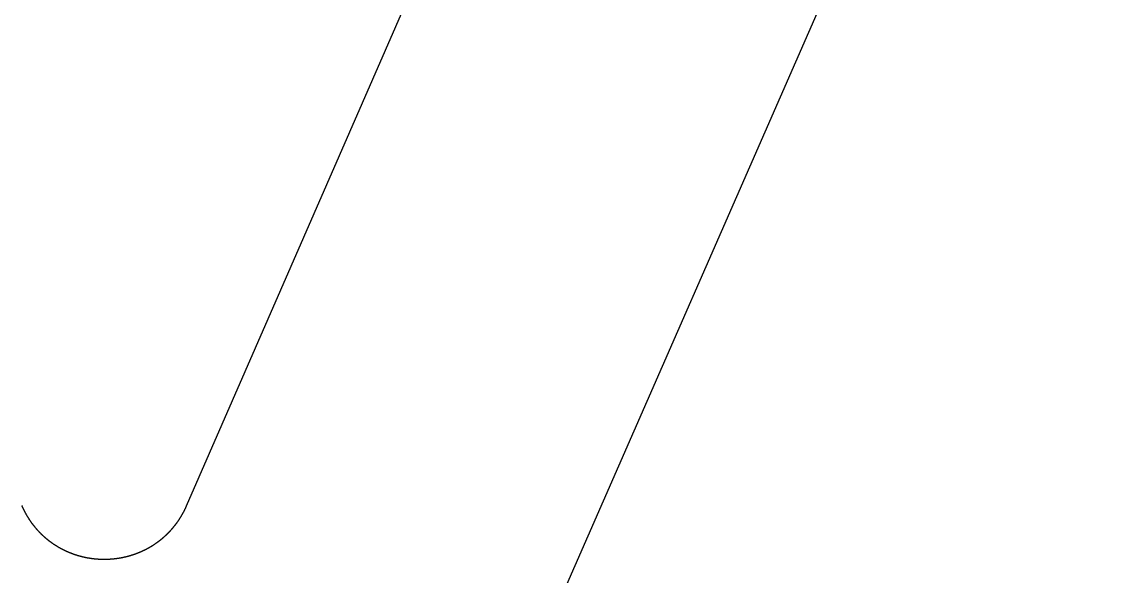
# Model space of a CAD drawing. Header units: millimetres. Extents: x -275 to 275, y -100 to 100.
# Drawn here: x 6.14 to 26.94, y -11.67 to -1.16 of the extents above; entities that cross this region are included whole.
import ezdxf

# ---------------------------------------------------------------- set-up
doc = ezdxf.new("R2010")
doc.units = ezdxf.units.MM

msp = doc.modelspace()

# ---------------------------------------------------------------- linework, layer by layer
for p, q in [((9.259, -10.338), (20.298, 14.894)), ((26.941, 12.038), (11.027, -24.248))]:
    msp.add_line(p, q)
msp.add_lwpolyline([(9.259, -10.338), (9.257, -10.342), (9.255, -10.346), (9.254, -10.35), (9.252, -10.354), (9.25, -10.358), (9.248, -10.362), (9.246, -10.366), (9.244, -10.37), (9.243, -10.374), (9.241, -10.378), (9.239, -10.382), (9.237, -10.386), (9.235, -10.39), (9.233, -10.394), (9.231, -10.398), (9.229, -10.402), (9.227, -10.406), (9.226, -10.41), (9.224, -10.414), (9.222, -10.418), (9.22, -10.422), (9.218, -10.426), (9.216, -10.429), (9.214, -10.433), (9.212, -10.437), (9.21, -10.441), (9.208, -10.445), (9.206, -10.449), (9.204, -10.453), (9.202, -10.457), (9.2, -10.46), (9.198, -10.464), (9.196, -10.468), (9.194, -10.472), (9.192, -10.476), (9.19, -10.479), (9.188, -10.483), (9.185, -10.487), (9.183, -10.491), (9.181, -10.495), (9.179, -10.498), (9.177, -10.502), (9.175, -10.506), (9.173, -10.51), (9.171, -10.513), (9.169, -10.517), (9.166, -10.521), (9.164, -10.524), (9.162, -10.528), (9.16, -10.532), (9.158, -10.535), (9.156, -10.539), (9.153, -10.543), (9.151, -10.546), (9.149, -10.55), (9.147, -10.554), (9.145, -10.557), (9.142, -10.561), (9.14, -10.564), (9.138, -10.568), (9.136, -10.572), (9.133, -10.575), (9.131, -10.579), (9.129, -10.582), (9.127, -10.586), (9.124, -10.59), (9.122, -10.593), (9.12, -10.597), (9.117, -10.6), (9.115, -10.604), (9.113, -10.607), (9.111, -10.611), (9.108, -10.614), (9.106, -10.618), (9.104, -10.621), (9.101, -10.625), (9.099, -10.628), (9.096, -10.631), (9.094, -10.635), (9.092, -10.638), (9.089, -10.642), (9.087, -10.645), (9.085, -10.649), (9.082, -10.652), (9.08, -10.655), (9.077, -10.659), (9.075, -10.662), (9.072, -10.666), (9.07, -10.669), (9.068, -10.672), (9.065, -10.676), (9.063, -10.679), (9.06, -10.682), (9.058, -10.686), (9.055, -10.689), (9.053, -10.692), (9.05, -10.696), (9.048, -10.699), (9.045, -10.702), (9.043, -10.705), (9.04, -10.709), (9.038, -10.712), (9.035, -10.715), (9.033, -10.718), (9.03, -10.722), (9.028, -10.725), (9.025, -10.728), (9.023, -10.731), (9.02, -10.734), (9.017, -10.738), (9.015, -10.741), (9.012, -10.744), (9.01, -10.747), (9.007, -10.75), (9.004, -10.753), (9.002, -10.757), (8.999, -10.76), (8.997, -10.763), (8.994, -10.766), (8.991, -10.769), (8.989, -10.772), (8.986, -10.775), (8.983, -10.778), (8.981, -10.781), (8.978, -10.784), (8.975, -10.788), (8.973, -10.791), (8.97, -10.794), (8.967, -10.797), (8.965, -10.8), (8.962, -10.803), (8.959, -10.806), (8.957, -10.809), (8.954, -10.812), (8.951, -10.815), (8.948, -10.818), (8.946, -10.821), (8.943, -10.824), (8.94, -10.827), (8.937, -10.83), (8.935, -10.832), (8.932, -10.835), (8.929, -10.838), (8.926, -10.841), (8.924, -10.844), (8.921, -10.847), (8.918, -10.85), (8.915, -10.853), (8.912, -10.856), (8.91, -10.859), (8.907, -10.861), (8.904, -10.864), (8.901, -10.867), (8.898, -10.87), (8.896, -10.873), (8.893, -10.876), (8.89, -10.878), (8.887, -10.881), (8.884, -10.884), (8.881, -10.887), (8.878, -10.889), (8.876, -10.892), (8.873, -10.895), (8.87, -10.898), (8.867, -10.9), (8.864, -10.903), (8.861, -10.906), (8.858, -10.909), (8.855, -10.911), (8.852, -10.914), (8.849, -10.917), (8.846, -10.919), (8.844, -10.922), (8.841, -10.925), (8.838, -10.927), (8.835, -10.93), (8.832, -10.933), (8.829, -10.935), (8.826, -10.938), (8.823, -10.941), (8.82, -10.943), (8.817, -10.946), (8.814, -10.948), (8.811, -10.951), (8.808, -10.954), (8.805, -10.956), (8.802, -10.959), (8.799, -10.961), (8.796, -10.964), (8.793, -10.966), (8.79, -10.969), (8.787, -10.971), (8.784, -10.974), (8.781, -10.976), (8.778, -10.979), (8.775, -10.981), (8.772, -10.984), (8.769, -10.986), (8.765, -10.989), (8.762, -10.991), (8.759, -10.994), (8.756, -10.996), (8.753, -10.999), (8.75, -11.001), (8.747, -11.003), (8.744, -11.006), (8.741, -11.008), (8.738, -11.011), (8.735, -11.013), (8.731, -11.015), (8.728, -11.018), (8.725, -11.02), (8.722, -11.022), (8.719, -11.025), (8.716, -11.027), (8.713, -11.029), (8.71, -11.032), (8.706, -11.034), (8.703, -11.036), (8.7, -11.039), (8.697, -11.041), (8.694, -11.043), (8.691, -11.045), (8.687, -11.048), (8.684, -11.05), (8.681, -11.052), (8.678, -11.054), (8.675, -11.057), (8.671, -11.059), (8.668, -11.061), (8.665, -11.063), (8.662, -11.065), (8.659, -11.068), (8.655, -11.07), (8.652, -11.072), (8.649, -11.074), (8.646, -11.076), (8.642, -11.078), (8.639, -11.081), (8.636, -11.083), (8.633, -11.085), (8.629, -11.087), (8.626, -11.089), (8.623, -11.091), (8.62, -11.093), (8.616, -11.095), (8.613, -11.097), (8.61, -11.099), (8.606, -11.101), (8.603, -11.103), (8.6, -11.105), (8.597, -11.108), (8.593, -11.11), (8.59, -11.112), (8.587, -11.114), (8.583, -11.116), (8.58, -11.118), (8.577, -11.12), (8.573, -11.121), (8.57, -11.123), (8.567, -11.125), (8.563, -11.127), (8.56, -11.129), (8.557, -11.131), (8.553, -11.133), (8.55, -11.135), (8.547, -11.137), (8.543, -11.139), (8.54, -11.141), (8.537, -11.143), (8.533, -11.144), (8.53, -11.146), (8.526, -11.148), (8.523, -11.15), (8.52, -11.152), (8.516, -11.154), (8.513, -11.156), (8.51, -11.157), (8.506, -11.159), (8.503, -11.161), (8.499, -11.163), (8.496, -11.165), (8.492, -11.166), (8.489, -11.168), (8.486, -11.17), (8.482, -11.172), (8.479, -11.173), (8.475, -11.175), (8.472, -11.177), (8.468, -11.179), (8.465, -11.18), (8.462, -11.182), (8.458, -11.184), (8.455, -11.185), (8.451, -11.187), (8.448, -11.189), (8.444, -11.19), (8.441, -11.192), (8.437, -11.194), (8.434, -11.195), (8.43, -11.197), (8.427, -11.198), (8.424, -11.2), (8.42, -11.202), (8.417, -11.203), (8.413, -11.205), (8.41, -11.206), (8.406, -11.208), (8.403, -11.21), (8.399, -11.211), (8.396, -11.213), (8.392, -11.214), (8.389, -11.216), (8.385, -11.217), (8.382, -11.219), (8.378, -11.22), (8.374, -11.222), (8.371, -11.223), (8.367, -11.225), (8.364, -11.226), (8.36, -11.228), (8.357, -11.229), (8.353, -11.231), (8.35, -11.232), (8.346, -11.233), (8.343, -11.235), (8.339, -11.236), (8.336, -11.238), (8.332, -11.239), (8.328, -11.24), (8.325, -11.242), (8.321, -11.243), (8.318, -11.245), (8.314, -11.246), (8.311, -11.247), (8.307, -11.249), (8.303, -11.25), (8.3, -11.251), (8.296, -11.253), (8.293, -11.254), (8.289, -11.255), (8.285, -11.257), (8.282, -11.258), (8.278, -11.259), (8.275, -11.26), (8.271, -11.262), (8.268, -11.263), (8.264, -11.264), (8.26, -11.265), (8.257, -11.267), (8.253, -11.268), (8.249, -11.269), (8.246, -11.27), (8.242, -11.271), (8.239, -11.273), (8.235, -11.274), (8.231, -11.275), (8.228, -11.276), (8.224, -11.277), (8.22, -11.278), (8.217, -11.28), (8.213, -11.281), (8.21, -11.282), (8.206, -11.283), (8.202, -11.284), (8.199, -11.285), (8.195, -11.286), (8.191, -11.287), (8.188, -11.288), (8.184, -11.289), (8.18, -11.29), (8.177, -11.291), (8.173, -11.293), (8.169, -11.294), (8.166, -11.295), (8.162, -11.296), (8.158, -11.297), (8.155, -11.298), (8.151, -11.299), (8.147, -11.3), (8.144, -11.301), (8.14, -11.301), (8.136, -11.302), (8.133, -11.303), (8.129, -11.304), (8.125, -11.305), (8.122, -11.306), (8.118, -11.307), (8.114, -11.308), (8.11, -11.309), (8.107, -11.31), (8.103, -11.311), (8.099, -11.312), (8.096, -11.312), (8.092, -11.313), (8.088, -11.314), (8.085, -11.315), (8.081, -11.316), (8.077, -11.317), (8.073, -11.317), (8.07, -11.318), (8.066, -11.319), (8.062, -11.32), (8.059, -11.321), (8.055, -11.321), (8.051, -11.322), (8.047, -11.323), (8.044, -11.324), (8.04, -11.324), (8.036, -11.325), (8.033, -11.326), (8.029, -11.327), (8.025, -11.327), (8.021, -11.328), (8.018, -11.329), (8.014, -11.329), (8.01, -11.33), (8.006, -11.331), (8.003, -11.331), (7.999, -11.332), (7.995, -11.333), (7.991, -11.333), (7.988, -11.334), (7.984, -11.335), (7.98, -11.335), (7.976, -11.336), (7.973, -11.336), (7.969, -11.337), (7.965, -11.338), (7.961, -11.338), (7.958, -11.339), (7.954, -11.339), (7.95, -11.34), (7.946, -11.34), (7.943, -11.341), (7.939, -11.341), (7.935, -11.342), (7.931, -11.342), (7.928, -11.343), (7.924, -11.343), (7.92, -11.344), (7.916, -11.344), (7.913, -11.345), (7.909, -11.345), (7.905, -11.346), (7.901, -11.346), (7.897, -11.347), (7.894, -11.347), (7.89, -11.347), (7.886, -11.348), (7.882, -11.348), (7.879, -11.349), (7.875, -11.349), (7.871, -11.349), (7.867, -11.35), (7.864, -11.35), (7.86, -11.351), (7.856, -11.351), (7.852, -11.351), (7.848, -11.352), (7.845, -11.352), (7.841, -11.352), (7.837, -11.352), (7.833, -11.353), (7.83, -11.353), (7.826, -11.353), (7.822, -11.354), (7.818, -11.354), (7.814, -11.354), (7.811, -11.354), (7.807, -11.355), (7.803, -11.355), (7.799, -11.355), (7.795, -11.355), (7.792, -11.355), (7.788, -11.356), (7.784, -11.356), (7.78, -11.356), (7.777, -11.356), (7.773, -11.356), (7.769, -11.356), (7.765, -11.357), (7.761, -11.357), (7.758, -11.357), (7.754, -11.357), (7.75, -11.357), (7.746, -11.357), (7.742, -11.357), (7.739, -11.357), (7.735, -11.358), (7.731, -11.358), (7.727, -11.358), (7.723, -11.358), (7.72, -11.358), (7.716, -11.358), (7.712, -11.358), (7.708, -11.358), (7.705, -11.358), (7.701, -11.358), (7.697, -11.358), (7.693, -11.358), (7.689, -11.358), (7.686, -11.358), (7.682, -11.358), (7.678, -11.358), (7.674, -11.358), (7.67, -11.358), (7.667, -11.358), (7.663, -11.357), (7.659, -11.357), (7.655, -11.357), (7.651, -11.357), (7.648, -11.357), (7.644, -11.357), (7.64, -11.357), (7.636, -11.357), (7.633, -11.357), (7.629, -11.356), (7.625, -11.356), (7.621, -11.356), (7.617, -11.356), (7.614, -11.356), (7.61, -11.356), (7.606, -11.355), (7.602, -11.355), (7.598, -11.355), (7.595, -11.355), (7.591, -11.355), (7.587, -11.354), (7.583, -11.354), (7.58, -11.354), (7.576, -11.354), (7.572, -11.353), (7.568, -11.353), (7.564, -11.353), (7.561, -11.352), (7.557, -11.352), (7.553, -11.352), (7.549, -11.351), (7.545, -11.351), (7.542, -11.351), (7.538, -11.35), (7.534, -11.35), (7.53, -11.35), (7.527, -11.349), (7.523, -11.349), (7.519, -11.349), (7.515, -11.348), (7.512, -11.348), (7.508, -11.347), (7.504, -11.347), (7.5, -11.347), (7.496, -11.346), (7.493, -11.346), (7.489, -11.345), (7.485, -11.345), (7.481, -11.344), (7.478, -11.344), (7.474, -11.343), (7.47, -11.343), (7.466, -11.342), (7.463, -11.342), (7.459, -11.341), (7.455, -11.341), (7.451, -11.34), (7.448, -11.34), (7.444, -11.339), (7.44, -11.339), (7.436, -11.338), (7.433, -11.338), (7.429, -11.337), (7.425, -11.336), (7.421, -11.336), (7.418, -11.335), (7.414, -11.335), (7.41, -11.334), (7.406, -11.333), (7.403, -11.333), (7.399, -11.332), (7.395, -11.331), (7.391, -11.331), (7.388, -11.33), (7.384, -11.329), (7.38, -11.329), (7.376, -11.328), (7.373, -11.327), (7.369, -11.327), (7.365, -11.326), (7.361, -11.325), (7.358, -11.324), (7.354, -11.324), (7.35, -11.323), (7.347, -11.322), (7.343, -11.321), (7.339, -11.321), (7.335, -11.32), (7.332, -11.319), (7.328, -11.318), (7.324, -11.317), (7.321, -11.317), (7.317, -11.316), (7.313, -11.315), (7.309, -11.314), (7.306, -11.313), (7.302, -11.312), (7.298, -11.311), (7.295, -11.311), (7.291, -11.31), (7.287, -11.309), (7.284, -11.308), (7.28, -11.307), (7.276, -11.306), (7.272, -11.305), (7.269, -11.304), (7.265, -11.303), (7.261, -11.302), (7.258, -11.301), (7.254, -11.3), (7.25, -11.299), (7.247, -11.298), (7.243, -11.297), (7.239, -11.296), (7.236, -11.295), (7.232, -11.294), (7.228, -11.293), (7.225, -11.292), (7.221, -11.291), (7.217, -11.29), (7.214, -11.289), (7.21, -11.288), (7.206, -11.287), (7.203, -11.286), (7.199, -11.285), (7.195, -11.284), (7.192, -11.283), (7.188, -11.282), (7.185, -11.28), (7.181, -11.279), (7.177, -11.278), (7.174, -11.277), (7.17, -11.276), (7.166, -11.275), (7.163, -11.274), (7.159, -11.272), (7.156, -11.271), (7.152, -11.27), (7.148, -11.269), (7.145, -11.268), (7.141, -11.266), (7.137, -11.265), (7.134, -11.264), (7.13, -11.263), (7.127, -11.261), (7.123, -11.26), (7.119, -11.259), (7.116, -11.258), (7.112, -11.256), (7.109, -11.255), (7.105, -11.254), (7.101, -11.252), (7.098, -11.251), (7.094, -11.25), (7.091, -11.248), (7.087, -11.247), (7.084, -11.246), (7.08, -11.244), (7.076, -11.243), (7.073, -11.242), (7.069, -11.24), (7.066, -11.239), (7.062, -11.238), (7.059, -11.236), (7.055, -11.235), (7.052, -11.233), (7.048, -11.232), (7.044, -11.23), (7.041, -11.229), (7.037, -11.227), (7.034, -11.226), (7.03, -11.225), (7.027, -11.223), (7.023, -11.222), (7.02, -11.22), (7.016, -11.219), (7.013, -11.217), (7.009, -11.216), (7.006, -11.214), (7.002, -11.212), (6.999, -11.211), (6.995, -11.209), (6.992, -11.208), (6.988, -11.206), (6.985, -11.205), (6.981, -11.203), (6.978, -11.201), (6.974, -11.2), (6.971, -11.198), (6.967, -11.197), (6.964, -11.195), (6.96, -11.193), (6.957, -11.192), (6.953, -11.19), (6.95, -11.188), (6.947, -11.187), (6.943, -11.185), (6.94, -11.183), (6.936, -11.182), (6.933, -11.18), (6.929, -11.178), (6.926, -11.177), (6.922, -11.175), (6.919, -11.173), (6.916, -11.171), (6.912, -11.17), (6.909, -11.168), (6.905, -11.166), (6.902, -11.164), (6.898, -11.163), (6.895, -11.161), (6.892, -11.159), (6.888, -11.157), (6.885, -11.155), (6.882, -11.154), (6.878, -11.152), (6.875, -11.15), (6.871, -11.148), (6.868, -11.146), (6.865, -11.144), (6.861, -11.142), (6.858, -11.141), (6.855, -11.139), (6.851, -11.137), (6.848, -11.135), (6.844, -11.133), (6.841, -11.131), (6.838, -11.129), (6.834, -11.127), (6.831, -11.125), (6.828, -11.123), (6.824, -11.121), (6.821, -11.119), (6.818, -11.117), (6.814, -11.115), (6.811, -11.113), (6.808, -11.111), (6.805, -11.109), (6.801, -11.107), (6.798, -11.105), (6.795, -11.103), (6.791, -11.101), (6.788, -11.099), (6.785, -11.097), (6.782, -11.095), (6.778, -11.093), (6.775, -11.091), (6.772, -11.089), (6.768, -11.087), (6.765, -11.085), (6.762, -11.082), (6.759, -11.08), (6.755, -11.078), (6.752, -11.076), (6.749, -11.074), (6.746, -11.072), (6.743, -11.07), (6.739, -11.067), (6.736, -11.065), (6.733, -11.063), (6.73, -11.061), (6.726, -11.059), (6.723, -11.056), (6.72, -11.054), (6.717, -11.052), (6.714, -11.05), (6.71, -11.047), (6.707, -11.045), (6.704, -11.043), (6.701, -11.041), (6.698, -11.038), (6.695, -11.036), (6.691, -11.034), (6.688, -11.031), (6.685, -11.029), (6.682, -11.027), (6.679, -11.024), (6.676, -11.022), (6.673, -11.02), (6.67, -11.017), (6.666, -11.015), (6.663, -11.013), (6.66, -11.01), (6.657, -11.008), (6.654, -11.006), (6.651, -11.003), (6.648, -11.001), (6.645, -10.998), (6.642, -10.996), (6.639, -10.993), (6.635, -10.991), (6.632, -10.989), (6.629, -10.986), (6.626, -10.984), (6.623, -10.981), (6.62, -10.979), (6.617, -10.976), (6.614, -10.974), (6.611, -10.971), (6.608, -10.969), (6.605, -10.966), (6.602, -10.964), (6.599, -10.961), (6.596, -10.958), (6.593, -10.956), (6.59, -10.953), (6.587, -10.951), (6.584, -10.948), (6.581, -10.946), (6.578, -10.943), (6.575, -10.94), (6.572, -10.938), (6.569, -10.935), (6.566, -10.933), (6.563, -10.93), (6.56, -10.927), (6.557, -10.925), (6.554, -10.922), (6.551, -10.919), (6.549, -10.917), (6.546, -10.914), (6.543, -10.911), (6.54, -10.908), (6.537, -10.906), (6.534, -10.903), (6.531, -10.9), (6.528, -10.898), (6.525, -10.895), (6.522, -10.892), (6.52, -10.889), (6.517, -10.887), (6.514, -10.884), (6.511, -10.881), (6.508, -10.878), (6.505, -10.875), (6.502, -10.873), (6.5, -10.87), (6.497, -10.867), (6.494, -10.864), (6.491, -10.861), (6.488, -10.858), (6.486, -10.855), (6.483, -10.853), (6.48, -10.85), (6.477, -10.847), (6.474, -10.844), (6.472, -10.841), (6.469, -10.838), (6.466, -10.835), (6.463, -10.832), (6.461, -10.829), (6.458, -10.826), (6.455, -10.823), (6.452, -10.821), (6.45, -10.818), (6.447, -10.815), (6.444, -10.812), (6.441, -10.809), (6.439, -10.806), (6.436, -10.803), (6.433, -10.8), (6.431, -10.797), (6.428, -10.794), (6.425, -10.79), (6.423, -10.787), (6.42, -10.784), (6.417, -10.781), (6.415, -10.778), (6.412, -10.775), (6.409, -10.772), (6.407, -10.769), (6.404, -10.766), (6.401, -10.763), (6.399, -10.76), (6.396, -10.756), (6.394, -10.753), (6.391, -10.75), (6.388, -10.747), (6.386, -10.744), (6.383, -10.741), (6.381, -10.738), (6.378, -10.734), (6.376, -10.731), (6.373, -10.728), (6.37, -10.725), (6.368, -10.721), (6.365, -10.718), (6.363, -10.715), (6.36, -10.712), (6.358, -10.709), (6.355, -10.705), (6.353, -10.702), (6.35, -10.699), (6.348, -10.695), (6.345, -10.692), (6.343, -10.689), (6.34, -10.686), (6.338, -10.682), (6.335, -10.679), (6.333, -10.676), (6.33, -10.672), (6.328, -10.669), (6.326, -10.665), (6.323, -10.662), (6.321, -10.659), (6.318, -10.655), (6.316, -10.652), (6.314, -10.649), (6.311, -10.645), (6.309, -10.642), (6.306, -10.638), (6.304, -10.635), (6.302, -10.631), (6.299, -10.628), (6.297, -10.625), (6.295, -10.621), (6.292, -10.618), (6.29, -10.614), (6.288, -10.611), (6.285, -10.607), (6.283, -10.604), (6.281, -10.6), (6.278, -10.597), (6.276, -10.593), (6.274, -10.589), (6.272, -10.586), (6.269, -10.582), (6.267, -10.579), (6.265, -10.575), (6.262, -10.572), (6.26, -10.568), (6.258, -10.564), (6.256, -10.561), (6.254, -10.557), (6.251, -10.554), (6.249, -10.55), (6.247, -10.546), (6.245, -10.543), (6.243, -10.539), (6.24, -10.535), (6.238, -10.532), (6.236, -10.528), (6.234, -10.524), (6.232, -10.521), (6.23, -10.517), (6.227, -10.513), (6.225, -10.51), (6.223, -10.506), (6.221, -10.502), (6.219, -10.498), (6.217, -10.495), (6.215, -10.491), (6.213, -10.487), (6.211, -10.483), (6.209, -10.48), (6.207, -10.476), (6.204, -10.472), (6.202, -10.468), (6.2, -10.464), (6.198, -10.46), (6.196, -10.457), (6.194, -10.453), (6.192, -10.449), (6.19, -10.445), (6.188, -10.441), (6.186, -10.437), (6.184, -10.433), (6.182, -10.43), (6.18, -10.426), (6.178, -10.422), (6.177, -10.418), (6.175, -10.414), (6.173, -10.41), (6.171, -10.406), (6.169, -10.402), (6.167, -10.398), (6.165, -10.394), (6.163, -10.39), (6.161, -10.386), (6.159, -10.382), (6.157, -10.378), (6.156, -10.374), (6.154, -10.37), (6.152, -10.366), (6.15, -10.362), (6.148, -10.358), (6.146, -10.354), (6.145, -10.35), (6.143, -10.346), (6.141, -10.342), (6.139, -10.338), (6.137, -10.334)])

doc.saveas('drawing.dxf')
